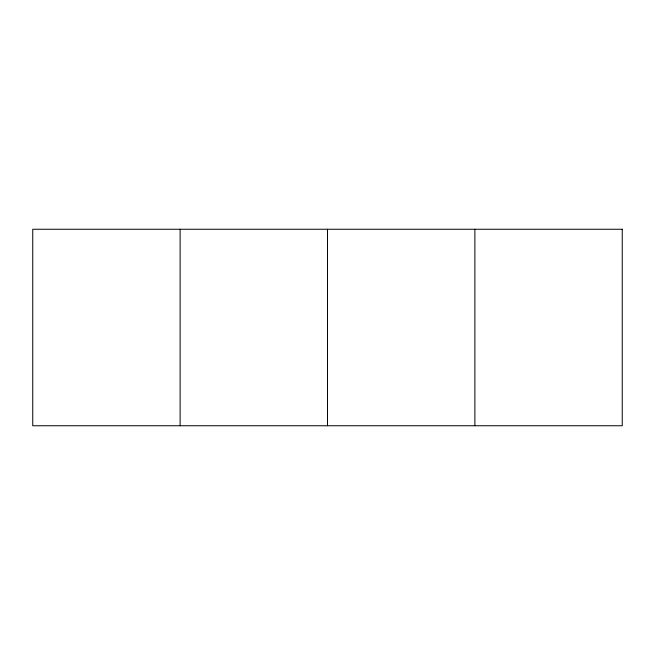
<?xml version="1.0" encoding="UTF-8"?>
<svg xmlns="http://www.w3.org/2000/svg" width="655" height="655" viewBox="0 0 655 655"><rect width="100%" height="100%" fill="white"/><g stroke="black" fill="none" stroke-linecap="round" stroke-linejoin="round"><path stroke-width="0.98" d="M474.875 229.25L474.875 425.75M327.5 229.25L327.5 425.75M180.125 229.25L180.125 425.75M622.25 229.25L32.75 229.25L32.75 425.75L622.25 425.75L622.25 229.25"/></g></svg>
